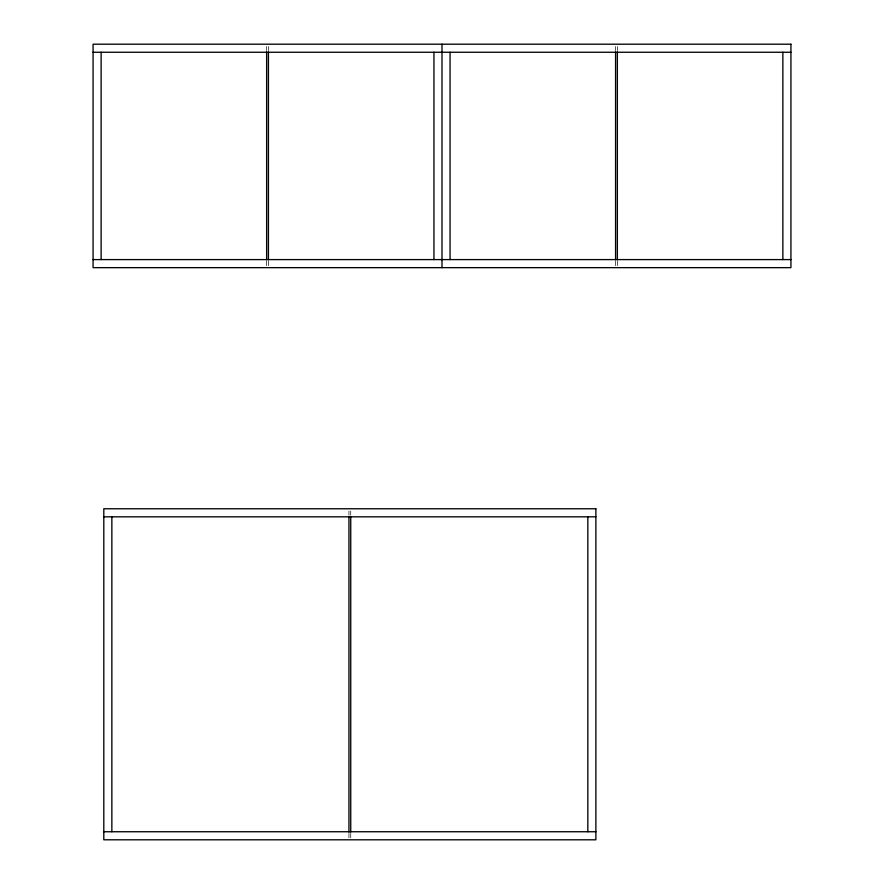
<?xml version="1.0" encoding="UTF-8"?>
<svg xmlns="http://www.w3.org/2000/svg" width="884" height="884" viewBox="0 0 884 884"><rect width="100%" height="100%" fill="white"/><g stroke="black" fill="none" stroke-linecap="round" stroke-linejoin="round"><path stroke-width="0.66" stroke-dasharray="4.42 3.31" d="M617.364 46.476L617.364 50.598M617.364 261.244L617.364 266.758M615.573 46.476L615.573 50.598M615.573 261.244L615.573 266.758M350.738 511.04L350.738 515.173M350.738 833.391L350.738 838.905M348.948 511.04L348.948 515.173M348.948 833.391L348.948 838.905M268.427 46.476L268.427 50.598M268.427 261.244L268.427 266.758M266.637 46.476L266.637 50.598M266.637 261.244L266.637 266.758"/><path stroke-width="1.33" d="M93.074 52.255L790.926 52.255M93.074 259.598L790.926 259.598M103.804 516.82L595.882 516.82M103.804 831.745L595.882 831.745M782.87 52.255L782.87 259.598M617.364 51.979L617.364 259.874M615.573 51.979L615.573 259.874M587.838 516.82L587.838 831.745M450.055 52.255L450.055 259.598M442 44.2L442 267.653M433.945 52.255L433.945 259.598M350.738 516.543L350.738 832.021M348.948 516.543L348.948 832.021M268.427 51.979L268.427 259.874M266.637 51.979L266.637 259.874M111.859 516.82L111.859 831.745M101.13 52.255L101.13 259.598M790.926 44.2L93.074 44.2L93.074 267.653L790.926 267.653L790.926 44.2M595.882 508.764L103.804 508.764L103.804 839.8L595.882 839.8L595.882 508.764"/></g></svg>
